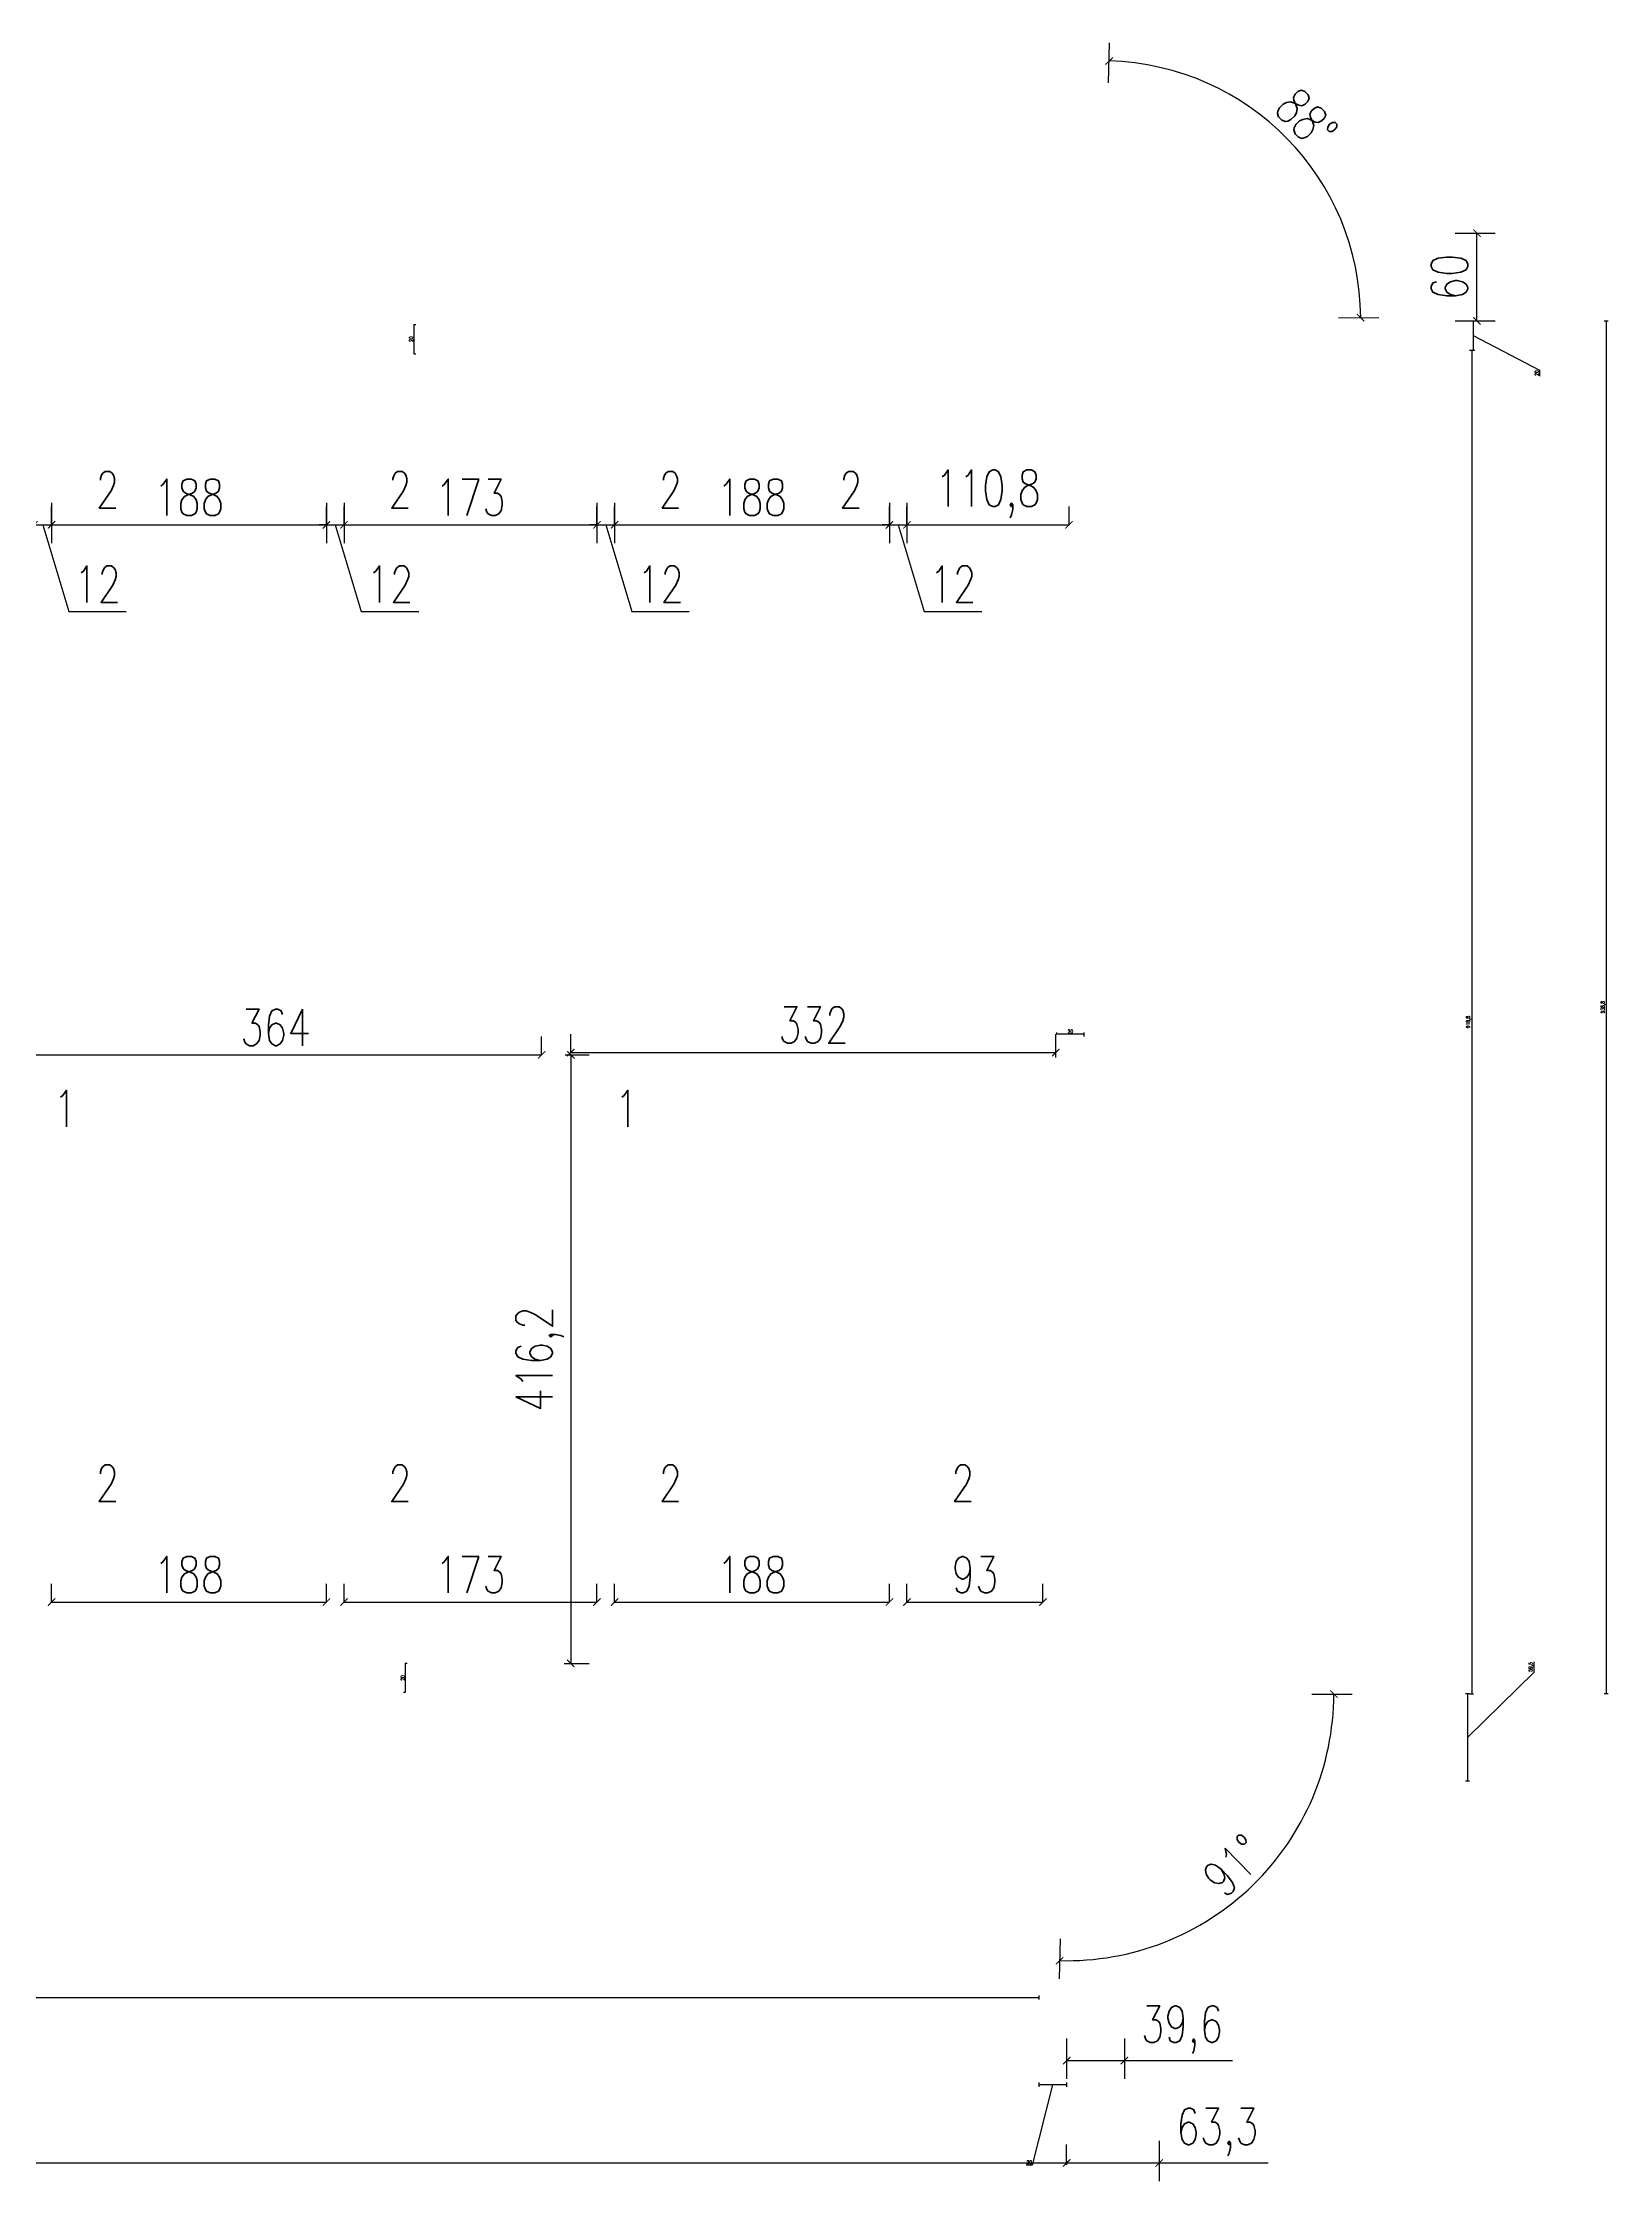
# Model space of a CAD drawing. Header units: millimetres. Extents: x -324080 to 120693, y -32448 to 53734.
# Drawn here: x -119447 to -118376, y -7333 to -5871 of the extents above; entities that cross this region are included whole.
import ezdxf

# ---------------------------------------------------------------- set-up
doc = ezdxf.new("R2010")
doc.units = ezdxf.units.MM
doc.layers.add('wymiary', color=253, linetype='Continuous', lineweight=5)
doc.styles.add('Opisowy', font='simplex.shx', dxfattribs={"width": 0.75, "height": 2.5})
doc.dimstyles.new('Opisowy', dxfattribs={"dimscale": 0, "dimtxt": 2.5, "dimasz": 0.5, "dimexe": 1.25, "dimexo": 0.625, "dimtad": 1, "dimdec": 1, "dimtxsty": 'Opisowy', "dimblk": 'ARCHTICK', "dimcen": 1, "dimadec": 0, "dimazin": 0, "dimtfac": 1, "dimtdec": 1, "dimtmove": 0, "dimatfit": 3, "dimfxl": 1.5, "dimfxlon": 1, "dimarcsym": 0})

# ---------------------------------------------------------------- blocks, each defined once
blk = doc.blocks.new('_ArchTick')
at = {"color": 0, "linetype": 'ByBlock', "const_width": 0.15}
blk.add_lwpolyline([(-0.5, -0.5), (0.5, 0.5)], dxfattribs=at)
blk = doc.blocks.new('*D74')
at = {"layer": 'Defpoints', "color": 0, "transparency": 16777216}
for p in [(-118644.9, -6061), (-118664.9, -6081.1), (-118468.9, -6081.1)]:
    blk.add_point(p, dxfattribs=at)
at = {"layer": 'wymiary', "color": 0, "lineweight": -2, "transparency": 16777216}
for p, q in [((-118470.4, -6061), (-118467.6, -6061)), ((-118468.9, -6061), (-118468.9, -6081.1)), ((-118470.4, -6081.1), (-118467.6, -6081.1)), ((-118468.9, -6071.1), (-118423.5, -6094.6)), ((-118423.5, -6094.6), (-118423.5, -6098.9))]:
    blk.add_line(p, q, dxfattribs=at)
at = {"layer": 'wymiary', "color": 0, "lineweight": -2, "transparency": 16777216, "xscale": 0.5, "yscale": 0.5, "zscale": 0.5}
for p, rotation in [((-118468.9, -6061), 90), ((-118468.9, -6081.1), 270)]:
    blk.add_blockref('_ArchTick', p, dxfattribs=dict(at, rotation=rotation))
at = {"layer": 'wymiary', "color": 0, "lineweight": 5, "transparency": 16777216, "insert": (-118425.3, -6096.7), "char_height": 2.5, "attachment_point": 5, "rotation": 90, "style": 'Opisowy'}
blk.add_mtext('20', dxfattribs=at)
blk = doc.blocks.new('*D75')
at = {"layer": 'Defpoints', "color": 0, "transparency": 16777216}
for p in [(-118664.9, -6081.1), (-118609.4, -6999.9), (-118469.8, -6999.9)]:
    blk.add_point(p, dxfattribs=at)
at = {"layer": 'wymiary', "color": 0, "lineweight": -2, "transparency": 16777216}
for p, q in [((-118471.3, -6081.1), (-118468.6, -6081.1)), ((-118469.8, -6081.1), (-118469.8, -6999.9)), ((-118471.3, -6999.9), (-118468.6, -6999.9))]:
    blk.add_line(p, q, dxfattribs=at)
at = {"layer": 'wymiary', "color": 0, "lineweight": -2, "transparency": 16777216, "xscale": 0.5, "yscale": 0.5, "zscale": 0.5}
for p, rotation in [((-118469.8, -6081.1), 90), ((-118469.8, -6999.9), 270)]:
    blk.add_blockref('_ArchTick', p, dxfattribs=dict(at, rotation=rotation))
at = {"layer": 'wymiary', "color": 0, "lineweight": 5, "transparency": 16777216, "insert": (-118471.9, -6540.5), "char_height": 2.5, "attachment_point": 5, "rotation": 90, "style": 'Opisowy'}
blk.add_mtext('918,8', dxfattribs=at)
blk = doc.blocks.new('*D76')
at = {"layer": 'Defpoints', "color": 0, "transparency": 16777216}
for p in [(-118669.4, -6999.8), (-118472.5, -6999.8), (-118688.4, -7059.4)]:
    blk.add_point(p, dxfattribs=at)
at = {"layer": 'wymiary', "color": 0, "lineweight": -2, "transparency": 16777216}
for p, q in [((-118472.5, -7029.6), (-118427.1, -6985.1)), ((-118427.1, -6985.1), (-118427.1, -6978.1)), ((-118474, -6999.8), (-118471.3, -6999.8)), ((-118472.5, -7059.4), (-118472.5, -6999.8)), ((-118474, -7059.4), (-118471.3, -7059.4))]:
    blk.add_line(p, q, dxfattribs=at)
at = {"layer": 'wymiary', "color": 0, "lineweight": -2, "transparency": 16777216, "xscale": 0.5, "yscale": 0.5, "zscale": 0.5}
for p, rotation in [((-118472.5, -6999.8), 90), ((-118472.5, -7059.4), 270)]:
    blk.add_blockref('_ArchTick', p, dxfattribs=dict(at, rotation=rotation))
at = {"layer": 'wymiary', "color": 0, "lineweight": 5, "transparency": 16777216, "insert": (-118429.2, -6981.6), "char_height": 2.5, "attachment_point": 5, "rotation": 90, "style": 'Opisowy'}
blk.add_mtext('59,5', dxfattribs=at)
blk = doc.blocks.new('*D77')
at = {"layer": 'Defpoints', "color": 0, "transparency": 16777216}
for p in [(-118753.6, -6548.9), (-118753.6, -6548.9), (-118734.8, -6557.4)]:
    blk.add_point(p, dxfattribs=at)
at = {"layer": 'wymiary', "color": 0, "lineweight": -2, "transparency": 16777216}
for p, q in [((-118753.6, -6548.9), (-118753.6, -6547.6)), ((-118734.8, -6548.9), (-118753.6, -6548.9)), ((-118734.8, -6550.4), (-118734.8, -6547.6))]:
    blk.add_line(p, q, dxfattribs=at)
at = {"layer": 'wymiary', "color": 0, "lineweight": -2, "transparency": 16777216, "xscale": 0.5, "yscale": 0.5, "zscale": 0.5, "rotation": 180}
blk.add_blockref('_ArchTick', (-118753.6, -6548.9), dxfattribs=at)
at = {"layer": 'wymiary', "color": 0, "lineweight": -2, "transparency": 16777216, "xscale": 0.5, "yscale": 0.5, "zscale": 0.5}
blk.add_blockref('_ArchTick', (-118734.8, -6548.9), dxfattribs=at)
at = {"layer": 'wymiary', "color": 0, "lineweight": 5, "transparency": 16777216, "insert": (-118744.2, -6547), "char_height": 2.5, "attachment_point": 5, "style": 'Opisowy'}
blk.add_mtext('20', dxfattribs=at)
blk = doc.blocks.new('*D78')
at = {"layer": 'Defpoints', "color": 0, "transparency": 16777216}
for p in [(-118746.8, -6972.9), (-118765.9, -7032.5), (-118765.9, -7267.4)]:
    blk.add_point(p, dxfattribs=at)
at = {"layer": 'wymiary', "color": 0, "lineweight": -2, "transparency": 16777216}
for p, q in [((-118756.4, -7267.4), (-118770.3, -7322.3)), ((-118765.9, -7265.9), (-118765.9, -7268.7)), ((-118746.8, -7267.4), (-118765.9, -7267.4)), ((-118746.8, -7265.9), (-118746.8, -7268.7)), ((-118770.3, -7322.3), (-118774.6, -7322.3))]:
    blk.add_line(p, q, dxfattribs=at)
at = {"layer": 'wymiary', "color": 0, "lineweight": -2, "transparency": 16777216, "xscale": 0.5, "yscale": 0.5, "zscale": 0.5, "rotation": 180}
blk.add_blockref('_ArchTick', (-118765.9, -7267.4), dxfattribs=at)
at = {"layer": 'wymiary', "color": 0, "lineweight": -2, "transparency": 16777216, "xscale": 0.5, "yscale": 0.5, "zscale": 0.5}
blk.add_blockref('_ArchTick', (-118746.8, -7267.4), dxfattribs=at)
at = {"layer": 'wymiary', "color": 0, "lineweight": 5, "transparency": 16777216, "insert": (-118772.4, -7320.4), "char_height": 2.5, "attachment_point": 5, "style": 'Opisowy'}
blk.add_mtext('20', dxfattribs=at)
blk = doc.blocks.new('*D79')
at = {"layer": 'Defpoints', "color": 0, "transparency": 16777216}
for p in [(-120627, -6950), (-118765.9, -6952.9), (-120627, -7207.9)]:
    blk.add_point(p, dxfattribs=at)
at = {"layer": 'wymiary', "color": 0, "lineweight": -2, "transparency": 16777216}
for p, q in [((-120627, -7206.4), (-120627, -7209.1)), ((-118765.9, -7207.9), (-120627, -7207.9)), ((-118765.9, -7206.4), (-118765.9, -7209.1))]:
    blk.add_line(p, q, dxfattribs=at)
at = {"layer": 'wymiary', "color": 0, "lineweight": -2, "transparency": 16777216, "xscale": 0.5, "yscale": 0.5, "zscale": 0.5, "rotation": 180}
blk.add_blockref('_ArchTick', (-120627, -7207.9), dxfattribs=at)
at = {"layer": 'wymiary', "color": 0, "lineweight": -2, "transparency": 16777216, "xscale": 0.5, "yscale": 0.5, "zscale": 0.5}
blk.add_blockref('_ArchTick', (-118765.9, -7207.9), dxfattribs=at)
at = {"layer": 'wymiary', "color": 0, "lineweight": 5, "transparency": 16777216, "insert": (-119696.5, -7206), "char_height": 2.5, "attachment_point": 5, "style": 'Opisowy'}
blk.add_mtext('1862', dxfattribs=at)
blk = doc.blocks.new('*D64')
at = {"layer": 'Defpoints', "color": 0, "transparency": 16777216}
for p in [(-120646.9, -6983.7), (-118746.8, -6986.6), (-118746.8, -7320.8)]:
    blk.add_point(p, dxfattribs=at)
at = {"layer": 'wymiary', "color": 0, "lineweight": -2, "transparency": 16777216}
for p, q in [((-120646.9, -7319.3), (-120646.9, -7322.1)), ((-120646.9, -7320.8), (-118746.8, -7320.8)), ((-118746.8, -7319.3), (-118746.8, -7322.1))]:
    blk.add_line(p, q, dxfattribs=at)
at = {"layer": 'wymiary', "color": 0, "lineweight": -2, "transparency": 16777216, "xscale": 0.5, "yscale": 0.5, "zscale": 0.5, "rotation": 180}
blk.add_blockref('_ArchTick', (-120646.9, -7320.8), dxfattribs=at)
at = {"layer": 'wymiary', "color": 0, "lineweight": -2, "transparency": 16777216, "xscale": 0.5, "yscale": 0.5, "zscale": 0.5}
blk.add_blockref('_ArchTick', (-118746.8, -7320.8), dxfattribs=at)
at = {"layer": 'wymiary', "color": 0, "lineweight": 5, "transparency": 16777216, "insert": (-119696.9, -7318.9), "char_height": 2.5, "attachment_point": 5, "style": 'Opisowy'}
blk.add_mtext('1900', dxfattribs=at)
blk = doc.blocks.new('*D70')
at = {"layer": 'Defpoints', "color": 0, "transparency": 16777216}
for p in [(-119193.6, -6063.5), (-119193.5, -6083.5), (-119193.2, -6083.5)]:
    blk.add_point(p, dxfattribs=at)
at = {"layer": 'wymiary', "color": 0, "lineweight": -2, "transparency": 16777216}
for p, q in [((-119193.2, -6063.5), (-119192, -6063.5)), ((-119193.2, -6063.5), (-119193.2, -6083.5)), ((-119193.2, -6083.5), (-119192, -6083.5))]:
    blk.add_line(p, q, dxfattribs=at)
at = {"layer": 'wymiary', "color": 0, "lineweight": -2, "transparency": 16777216, "xscale": 0.5, "yscale": 0.5, "zscale": 0.5}
for p, rotation in [((-119193.2, -6063.5), 90), ((-119193.2, -6083.5), 270)]:
    blk.add_blockref('_ArchTick', p, dxfattribs=dict(at, rotation=rotation))
at = {"layer": 'wymiary', "color": 0, "lineweight": 5, "transparency": 16777216, "insert": (-119195.1, -6073.5), "char_height": 2.5, "attachment_point": 5, "rotation": 90, "style": 'Opisowy'}
blk.add_mtext('20', dxfattribs=at)
blk = doc.blocks.new('*D73')
at = {"layer": 'Defpoints', "color": 0, "transparency": 16777216}
for p in [(-119199.1, -6979.1), (-119199.1, -6999.1), (-119199.1, -6999.1)]:
    blk.add_point(p, dxfattribs=at)
at = {"layer": 'wymiary', "color": 0, "lineweight": -2, "transparency": 16777216}
for p, q in [((-119199.1, -6979.1), (-119197.8, -6979.1)), ((-119199.1, -6979.1), (-119199.1, -6999.1)), ((-119199.1, -6999.1), (-119200.3, -6999.1))]:
    blk.add_line(p, q, dxfattribs=at)
at = {"layer": 'wymiary', "color": 0, "lineweight": -2, "transparency": 16777216, "xscale": 0.5, "yscale": 0.5, "zscale": 0.5}
for p, rotation in [((-119199.1, -6979.1), 90), ((-119199.1, -6999.1), 270)]:
    blk.add_blockref('_ArchTick', p, dxfattribs=dict(at, rotation=rotation))
at = {"layer": 'wymiary', "color": 0, "lineweight": 5, "transparency": 16777216, "insert": (-119200.9, -6989.1), "char_height": 2.5, "attachment_point": 5, "rotation": 90, "style": 'Opisowy'}
blk.add_mtext('20', dxfattribs=at)
blk = doc.blocks.new('*D69')
at = {"layer": 'Defpoints', "color": 0, "transparency": 16777216}
for p in [(-118644.9, -6061), (-118377.7, -6061), (-118669.4, -6999.8)]:
    blk.add_point(p, dxfattribs=at)
at = {"layer": 'wymiary', "color": 0, "lineweight": -2, "transparency": 16777216}
for p, q in [((-118379.2, -6061), (-118376.4, -6061)), ((-118377.7, -6999.8), (-118377.7, -6061)), ((-118379.2, -6999.8), (-118376.4, -6999.8))]:
    blk.add_line(p, q, dxfattribs=at)
at = {"layer": 'wymiary', "color": 0, "lineweight": -2, "transparency": 16777216, "xscale": 0.5, "yscale": 0.5, "zscale": 0.5}
for p, rotation in [((-118377.7, -6061), 90), ((-118377.7, -6999.8), 270)]:
    blk.add_blockref('_ArchTick', p, dxfattribs=dict(at, rotation=rotation))
at = {"layer": 'wymiary', "color": 0, "lineweight": 5, "transparency": 16777216, "insert": (-118379.8, -6530.4), "char_height": 2.5, "attachment_point": 5, "rotation": 90, "style": 'Opisowy'}
blk.add_mtext('938,8', dxfattribs=at)
blk = doc.blocks.new('*D84')
at = {"layer": 'Defpoints', "color": 0, "transparency": 16777216}
for p in [(-119469.9, -6563), (-119105.9, -6563), (-119105.9, -6563)]:
    blk.add_point(p, dxfattribs=at)
at = {"layer": 'wymiary', "color": 0, "lineweight": -2, "transparency": 16777216}
for p, q in [((-119469.9, -6563), (-119469.9, -6550.5)), ((-119105.9, -6563), (-119105.9, -6550.5)), ((-119469.9, -6563), (-119105.9, -6563))]:
    blk.add_line(p, q, dxfattribs=at)
at = {"layer": 'wymiary', "color": 0, "lineweight": -2, "transparency": 16777216, "xscale": 5, "yscale": 5, "zscale": 5, "rotation": 180}
blk.add_blockref('_ArchTick', (-119469.9, -6563), dxfattribs=at)
at = {"layer": 'wymiary', "color": 0, "lineweight": -2, "transparency": 16777216, "xscale": 5, "yscale": 5, "zscale": 5}
blk.add_blockref('_ArchTick', (-119105.9, -6563), dxfattribs=at)
at = {"layer": 'wymiary', "color": 0, "lineweight": 5, "transparency": 16777216, "insert": (-119287.9, -6544.2), "char_height": 25, "attachment_point": 5, "style": 'Opisowy'}
blk.add_mtext('364', dxfattribs=at)
blk = doc.blocks.new('*D85')
at = {"layer": 'Defpoints', "color": 0, "transparency": 16777216}
for p in [(-119085.9, -6563), (-118754.2, -6561.4), (-118754.2, -6570.9)]:
    blk.add_point(p, dxfattribs=at)
at = {"layer": 'wymiary', "color": 0, "lineweight": -2, "transparency": 16777216}
for p, q in [((-119085.9, -6561.4), (-119085.9, -6548.9)), ((-118754.2, -6564.7), (-118754.2, -6548.9)), ((-119085.9, -6561.4), (-118754.2, -6561.4))]:
    blk.add_line(p, q, dxfattribs=at)
at = {"layer": 'wymiary', "color": 0, "lineweight": -2, "transparency": 16777216, "xscale": 5, "yscale": 5, "zscale": 5, "rotation": 180}
blk.add_blockref('_ArchTick', (-119085.9, -6561.4), dxfattribs=at)
at = {"layer": 'wymiary', "color": 0, "lineweight": -2, "transparency": 16777216, "xscale": 5, "yscale": 5, "zscale": 5}
blk.add_blockref('_ArchTick', (-118754.2, -6561.4), dxfattribs=at)
at = {"layer": 'wymiary', "color": 0, "lineweight": 5, "transparency": 16777216, "insert": (-118920, -6542.6), "char_height": 25, "attachment_point": 5, "style": 'Opisowy'}
blk.add_mtext('332', dxfattribs=at)
blk = doc.blocks.new('*D92')
at = {"layer": 'Defpoints', "color": 0, "transparency": 16777216}
for p in [(-119441, -6937.2), (-119253, -6937.2), (-119253, -6937.2)]:
    blk.add_point(p, dxfattribs=at)
at = {"layer": 'wymiary', "color": 0, "lineweight": -2, "transparency": 16777216}
for p, q in [((-119441, -6937.2), (-119441, -6924.7)), ((-119253, -6937.2), (-119253, -6924.7)), ((-119441, -6937.2), (-119253, -6937.2))]:
    blk.add_line(p, q, dxfattribs=at)
at = {"layer": 'wymiary', "color": 0, "lineweight": -2, "transparency": 16777216, "xscale": 5, "yscale": 5, "zscale": 5, "rotation": 180}
blk.add_blockref('_ArchTick', (-119441, -6937.2), dxfattribs=at)
at = {"layer": 'wymiary', "color": 0, "lineweight": -2, "transparency": 16777216, "xscale": 5, "yscale": 5, "zscale": 5}
blk.add_blockref('_ArchTick', (-119253, -6937.2), dxfattribs=at)
at = {"layer": 'wymiary', "color": 0, "lineweight": 5, "transparency": 16777216, "insert": (-119347, -6918.5), "char_height": 25, "attachment_point": 5, "style": 'Opisowy'}
blk.add_mtext('188', dxfattribs=at)
blk = doc.blocks.new('*D93')
at = {"layer": 'Defpoints', "color": 0, "transparency": 16777216}
for p in [(-119241, -6937.2), (-119068, -6937.2), (-119068, -6937.2)]:
    blk.add_point(p, dxfattribs=at)
at = {"layer": 'wymiary', "color": 0, "lineweight": -2, "transparency": 16777216}
for p, q in [((-119241, -6937.2), (-119241, -6924.7)), ((-119068, -6937.2), (-119068, -6924.7)), ((-119241, -6937.2), (-119068, -6937.2))]:
    blk.add_line(p, q, dxfattribs=at)
at = {"layer": 'wymiary', "color": 0, "lineweight": -2, "transparency": 16777216, "xscale": 5, "yscale": 5, "zscale": 5, "rotation": 180}
blk.add_blockref('_ArchTick', (-119241, -6937.2), dxfattribs=at)
at = {"layer": 'wymiary', "color": 0, "lineweight": -2, "transparency": 16777216, "xscale": 5, "yscale": 5, "zscale": 5}
blk.add_blockref('_ArchTick', (-119068, -6937.2), dxfattribs=at)
at = {"layer": 'wymiary', "color": 0, "lineweight": 5, "transparency": 16777216, "insert": (-119154.5, -6918.5), "char_height": 25, "attachment_point": 5, "style": 'Opisowy'}
blk.add_mtext('173', dxfattribs=at)
blk = doc.blocks.new('*D94')
at = {"layer": 'Defpoints', "color": 0, "transparency": 16777216}
for p in [(-119056, -6937.2), (-118868, -6937.2), (-118868, -6937.2)]:
    blk.add_point(p, dxfattribs=at)
at = {"layer": 'wymiary', "color": 0, "lineweight": -2, "transparency": 16777216}
for p, q in [((-119056, -6937.2), (-119056, -6924.7)), ((-118868, -6937.2), (-118868, -6924.7)), ((-119056, -6937.2), (-118868, -6937.2))]:
    blk.add_line(p, q, dxfattribs=at)
at = {"layer": 'wymiary', "color": 0, "lineweight": -2, "transparency": 16777216, "xscale": 5, "yscale": 5, "zscale": 5, "rotation": 180}
blk.add_blockref('_ArchTick', (-119056, -6937.2), dxfattribs=at)
at = {"layer": 'wymiary', "color": 0, "lineweight": -2, "transparency": 16777216, "xscale": 5, "yscale": 5, "zscale": 5}
blk.add_blockref('_ArchTick', (-118868, -6937.2), dxfattribs=at)
at = {"layer": 'wymiary', "color": 0, "lineweight": 5, "transparency": 16777216, "insert": (-118962, -6918.5), "char_height": 25, "attachment_point": 5, "style": 'Opisowy'}
blk.add_mtext('188', dxfattribs=at)
blk = doc.blocks.new('*D95')
at = {"layer": 'Defpoints', "color": 0, "transparency": 16777216}
for p in [(-118856, -6937.2), (-118763, -6937.2), (-118763, -6939.4)]:
    blk.add_point(p, dxfattribs=at)
at = {"layer": 'wymiary', "color": 0, "lineweight": -2, "transparency": 16777216}
for p, q in [((-118856, -6937.2), (-118856, -6924.7)), ((-118763, -6937.2), (-118763, -6924.7)), ((-118856, -6937.2), (-118763, -6937.2))]:
    blk.add_line(p, q, dxfattribs=at)
at = {"layer": 'wymiary', "color": 0, "lineweight": -2, "transparency": 16777216, "xscale": 5, "yscale": 5, "zscale": 5, "rotation": 180}
blk.add_blockref('_ArchTick', (-118856, -6937.2), dxfattribs=at)
at = {"layer": 'wymiary', "color": 0, "lineweight": -2, "transparency": 16777216, "xscale": 5, "yscale": 5, "zscale": 5}
blk.add_blockref('_ArchTick', (-118763, -6937.2), dxfattribs=at)
at = {"layer": 'wymiary', "color": 0, "lineweight": 5, "transparency": 16777216, "insert": (-118809.5, -6918.5), "char_height": 25, "attachment_point": 5, "style": 'Opisowy'}
blk.add_mtext('93', dxfattribs=at)
blk = doc.blocks.new('*D104')
at = {"layer": 'Defpoints', "color": 0, "transparency": 16777216}
for p in [(-119441, -6200.5), (-119253, -6200.5), (-119253, -6200.5)]:
    blk.add_point(p, dxfattribs=at)
at = {"layer": 'wymiary', "color": 0, "lineweight": -2, "transparency": 16777216}
for p, q in [((-119441, -6200.5), (-119441, -6188)), ((-119441, -6200.5), (-119253, -6200.5)), ((-119253, -6200.5), (-119253, -6188))]:
    blk.add_line(p, q, dxfattribs=at)
at = {"layer": 'wymiary', "color": 0, "lineweight": -2, "transparency": 16777216, "xscale": 5, "yscale": 5, "zscale": 5, "rotation": 180}
blk.add_blockref('_ArchTick', (-119441, -6200.5), dxfattribs=at)
at = {"layer": 'wymiary', "color": 0, "lineweight": -2, "transparency": 16777216, "xscale": 5, "yscale": 5, "zscale": 5}
blk.add_blockref('_ArchTick', (-119253, -6200.5), dxfattribs=at)
at = {"layer": 'wymiary', "color": 0, "lineweight": 5, "transparency": 16777216, "insert": (-119347, -6181.7), "char_height": 25, "attachment_point": 5, "style": 'Opisowy'}
blk.add_mtext('188', dxfattribs=at)
blk = doc.blocks.new('*D105')
at = {"layer": 'Defpoints', "color": 0, "transparency": 16777216}
for p in [(-119241, -6200.5), (-119068, -6200.5), (-119068, -6200.5)]:
    blk.add_point(p, dxfattribs=at)
at = {"layer": 'wymiary', "color": 0, "lineweight": -2, "transparency": 16777216}
for p, q in [((-119241, -6200.5), (-119241, -6188)), ((-119241, -6200.5), (-119068, -6200.5)), ((-119068, -6200.5), (-119068, -6188))]:
    blk.add_line(p, q, dxfattribs=at)
at = {"layer": 'wymiary', "color": 0, "lineweight": -2, "transparency": 16777216, "xscale": 5, "yscale": 5, "zscale": 5, "rotation": 180}
blk.add_blockref('_ArchTick', (-119241, -6200.5), dxfattribs=at)
at = {"layer": 'wymiary', "color": 0, "lineweight": -2, "transparency": 16777216, "xscale": 5, "yscale": 5, "zscale": 5}
blk.add_blockref('_ArchTick', (-119068, -6200.5), dxfattribs=at)
at = {"layer": 'wymiary', "color": 0, "lineweight": 5, "transparency": 16777216, "insert": (-119154.5, -6181.7), "char_height": 25, "attachment_point": 5, "style": 'Opisowy'}
blk.add_mtext('173', dxfattribs=at)
blk = doc.blocks.new('*D106')
at = {"layer": 'Defpoints', "color": 0, "transparency": 16777216}
for p in [(-119056, -6200.5), (-118868, -6200.5), (-118868, -6200.5)]:
    blk.add_point(p, dxfattribs=at)
at = {"layer": 'wymiary', "color": 0, "lineweight": -2, "transparency": 16777216}
for p, q in [((-119056, -6200.5), (-119056, -6188)), ((-119056, -6200.5), (-118868, -6200.5)), ((-118868, -6200.5), (-118868, -6188))]:
    blk.add_line(p, q, dxfattribs=at)
at = {"layer": 'wymiary', "color": 0, "lineweight": -2, "transparency": 16777216, "xscale": 5, "yscale": 5, "zscale": 5, "rotation": 180}
blk.add_blockref('_ArchTick', (-119056, -6200.5), dxfattribs=at)
at = {"layer": 'wymiary', "color": 0, "lineweight": -2, "transparency": 16777216, "xscale": 5, "yscale": 5, "zscale": 5}
blk.add_blockref('_ArchTick', (-118868, -6200.5), dxfattribs=at)
at = {"layer": 'wymiary', "color": 0, "lineweight": 5, "transparency": 16777216, "insert": (-118962, -6181.7), "char_height": 25, "attachment_point": 5, "style": 'Opisowy'}
blk.add_mtext('188', dxfattribs=at)
blk = doc.blocks.new('*D100')
at = {"layer": 'Defpoints', "color": 0, "transparency": 16777216}
for p in [(-118856, -6200.5), (-118745.2, -6200.5), (-118745.2, -6200.5)]:
    blk.add_point(p, dxfattribs=at)
at = {"layer": 'wymiary', "color": 0, "lineweight": -2, "transparency": 16777216}
for p, q in [((-118856, -6200.5), (-118856, -6188)), ((-118856, -6200.5), (-118745.2, -6200.5)), ((-118745.2, -6200.5), (-118745.2, -6188))]:
    blk.add_line(p, q, dxfattribs=at)
at = {"layer": 'wymiary', "color": 0, "lineweight": -2, "transparency": 16777216, "xscale": 5, "yscale": 5, "zscale": 5, "rotation": 180}
blk.add_blockref('_ArchTick', (-118856, -6200.5), dxfattribs=at)
at = {"layer": 'wymiary', "color": 0, "lineweight": -2, "transparency": 16777216, "xscale": 5, "yscale": 5, "zscale": 5}
blk.add_blockref('_ArchTick', (-118745.2, -6200.5), dxfattribs=at)
at = {"layer": 'wymiary', "color": 0, "lineweight": 5, "transparency": 16777216, "insert": (-118800.6, -6179.3), "char_height": 25, "attachment_point": 5, "style": 'Opisowy'}
blk.add_mtext('110,8', dxfattribs=at)
blk = doc.blocks.new('*D161')
at = {"layer": 'Defpoints', "color": 0, "transparency": 16777216}
for p in [(-118746.8, -7059.7), (-118707.3, -7059.8), (-118707.3, -7250.8)]:
    blk.add_point(p, dxfattribs=at)
at = {"layer": 'wymiary', "color": 0, "lineweight": -2, "transparency": 16777216}
for p, q in [((-118746.8, -7235.8), (-118746.8, -7263.3)), ((-118707.3, -7235.8), (-118707.3, -7263.3)), ((-118746.8, -7250.8), (-118707.3, -7250.8)), ((-118707.3, -7250.8), (-118633.5, -7250.8))]:
    blk.add_line(p, q, dxfattribs=at)
at = {"layer": 'wymiary', "color": 0, "lineweight": -2, "transparency": 16777216, "xscale": 5, "yscale": 5, "zscale": 5, "rotation": 180}
blk.add_blockref('_ArchTick', (-118746.8, -7250.8), dxfattribs=at)
at = {"layer": 'wymiary', "color": 0, "lineweight": -2, "transparency": 16777216, "xscale": 5, "yscale": 5, "zscale": 5}
blk.add_blockref('_ArchTick', (-118707.3, -7250.8), dxfattribs=at)
at = {"layer": 'wymiary', "color": 0, "lineweight": 5, "transparency": 16777216, "insert": (-118667.9, -7229.7), "char_height": 25, "attachment_point": 5, "style": 'Opisowy'}
blk.add_mtext('39,6', dxfattribs=at)
blk = doc.blocks.new('*D273')
at = {"layer": 'Defpoints', "color": 0, "transparency": 16777216}
for p in [(-118644.9, -6001), (-118466.2, -6001), (-118644.9, -6061)]:
    blk.add_point(p, dxfattribs=at)
at = {"layer": 'wymiary', "color": 0, "lineweight": -2, "transparency": 16777216}
for p, q in [((-118481.2, -6001), (-118453.7, -6001)), ((-118466.2, -6061), (-118466.2, -6001)), ((-118481.2, -6061), (-118453.7, -6061))]:
    blk.add_line(p, q, dxfattribs=at)
at = {"layer": 'wymiary', "color": 0, "lineweight": -2, "transparency": 16777216, "xscale": 5, "yscale": 5, "zscale": 5}
for p, rotation in [((-118466.2, -6001), 90), ((-118466.2, -6061), 270)]:
    blk.add_blockref('_ArchTick', p, dxfattribs=dict(at, rotation=rotation))
at = {"layer": 'wymiary', "color": 0, "lineweight": 5, "transparency": 16777216, "insert": (-118485, -6031), "char_height": 25, "attachment_point": 5, "rotation": 90, "style": 'Opisowy'}
blk.add_mtext('60', dxfattribs=at)
blk = doc.blocks.new('*D276')
at = {"layer": 'Defpoints', "color": 0, "transparency": 16777216}
for p in [(-118569, -5972.3), (-118720.8, -6001), (-118722.3, -6059.8), (-118722.3, -6059.8), (-118662.4, -6059.5)]:
    blk.add_point(p, dxfattribs=at)
at = {"layer": 'wymiary', "color": 0, "lineweight": -2, "transparency": 16777216}
for p, q in [((-118718.1, -5898.3), (-118717.4, -5870.8)), ((-118560.8, -6058.9), (-118533.3, -6058.7))]:
    blk.add_line(p, q, dxfattribs=at)
blk.add_arc((-118722.3, -6059.8), 176.6, 0.3359, 88.5089, dxfattribs=at)
at = {"layer": 'wymiary', "color": 0, "lineweight": -2, "transparency": 16777216, "xscale": 5, "yscale": 5, "zscale": 5}
for p, rotation in [((-118717.7, -5883.3), 178.5089385643362), ((-118545.8, -6058.8), 270.3358772633393)]:
    blk.add_blockref('_ArchTick', p, dxfattribs=dict(at, rotation=rotation))
at = {"layer": 'wymiary', "color": 0, "transparency": 16777216, "insert": (-118582.8, -5923.1), "char_height": 25, "attachment_point": 5, "rotation": 314.4224, "style": 'Opisowy'}
blk.add_mtext('88°', dxfattribs=at)
blk = doc.blocks.new('*D280')
at = {"layer": 'Defpoints', "color": 0, "transparency": 16777216}
for p in [(-118683.5, -7172.8), (-118746.8, -7320.8), (-118683.5, -7320.8)]:
    blk.add_point(p, dxfattribs=at)
at = {"layer": 'wymiary', "color": 0, "lineweight": -2, "transparency": 16777216}
for p, q in [((-118746.8, -7320.8), (-118746.8, -7308.3)), ((-118683.5, -7305.8), (-118683.5, -7333.3)), ((-118746.8, -7320.8), (-118683.5, -7320.8)), ((-118683.5, -7320.8), (-118608.9, -7320.8))]:
    blk.add_line(p, q, dxfattribs=at)
at = {"layer": 'wymiary', "color": 0, "lineweight": -2, "transparency": 16777216, "xscale": 5, "yscale": 5, "zscale": 5, "rotation": 180}
blk.add_blockref('_ArchTick', (-118746.8, -7320.8), dxfattribs=at)
at = {"layer": 'wymiary', "color": 0, "lineweight": -2, "transparency": 16777216, "xscale": 5, "yscale": 5, "zscale": 5}
blk.add_blockref('_ArchTick', (-118683.5, -7320.8), dxfattribs=at)
at = {"layer": 'wymiary', "color": 0, "lineweight": 5, "transparency": 16777216, "insert": (-118643.7, -7299.7), "char_height": 25, "attachment_point": 5, "style": 'Opisowy'}
blk.add_mtext('63,3', dxfattribs=at)
blk = doc.blocks.new('*D301')
at = {"layer": 'Defpoints', "color": 0, "transparency": 16777216}
for p in [(-119095.9, -6563), (-119096.6, -6979.2), (-119085.9, -6979.2)]:
    blk.add_point(p, dxfattribs=at)
at = {"layer": 'wymiary', "color": 0, "lineweight": -2, "transparency": 16777216}
for p, q in [((-119089.7, -6563), (-119073.4, -6563)), ((-119085.9, -6563), (-119085.9, -6979.2)), ((-119090.4, -6979.2), (-119073.4, -6979.2))]:
    blk.add_line(p, q, dxfattribs=at)
at = {"layer": 'wymiary', "color": 0, "lineweight": -2, "transparency": 16777216, "xscale": 5, "yscale": 5, "zscale": 5}
for p, rotation in [((-119085.9, -6563), 90), ((-119085.9, -6979.2), 270)]:
    blk.add_blockref('_ArchTick', p, dxfattribs=dict(at, rotation=rotation))
at = {"layer": 'wymiary', "color": 0, "transparency": 16777216, "insert": (-119107.1, -6771.1), "char_height": 25, "attachment_point": 5, "rotation": 90, "style": 'Opisowy'}
blk.add_mtext('416,2', dxfattribs=at)
blk = doc.blocks.new('*D598')
at = {"layer": 'Defpoints', "color": 0, "transparency": 16777216}
for p in [(-118746.8, -6999.8), (-118746.8, -6999.8), (-118686.8, -6999.9), (-118748.4, -7059.8), (-118658.3, -7159.7)]:
    blk.add_point(p, dxfattribs=at)
at = {"layer": 'wymiary', "color": 0, "lineweight": -2, "transparency": 16777216}
for p, q in [((-118579.1, -7000.1), (-118551.6, -7000.1)), ((-118751.2, -7167.5), (-118751.9, -7195))]:
    blk.add_line(p, q, dxfattribs=at)
blk.add_arc((-118746.8, -6999.8), 182.7, 268.5089, 359.913, dxfattribs=at)
at = {"layer": 'wymiary', "color": 0, "lineweight": -2, "transparency": 16777216, "xscale": 5, "yscale": 5, "zscale": 5}
for p, rotation in [((-118564.1, -7000.1), 89.9129789515128), ((-118751.6, -7182.5), 178.5089385643351)]:
    blk.add_blockref('_ArchTick', p, dxfattribs=dict(at, rotation=rotation))
at = {"layer": 'wymiary', "color": 0, "transparency": 16777216, "insert": (-118632.5, -7117.3), "char_height": 25, "attachment_point": 5, "rotation": 44.211, "style": 'Opisowy'}
blk.add_mtext('91°', dxfattribs=at)
blk = doc.blocks.new('*D633')
at = {"layer": 'Defpoints', "color": 0, "transparency": 16777216}
for p in [(-119453, -6149.9), (-119441, -6149.9), (-119441, -6200.5)]:
    blk.add_point(p, dxfattribs=at)
at = {"layer": 'wymiary', "color": 0, "lineweight": -2, "transparency": 16777216}
for p, q in [((-119453, -6185.5), (-119453, -6213)), ((-119441, -6185.5), (-119441, -6213)), ((-119453, -6200.5), (-119458, -6200.5)), ((-119453, -6200.5), (-119441, -6200.5)), ((-119453, -6200.5), (-119441, -6200.5)), ((-119447, -6200.5), (-119429.2, -6259.8)), ((-119441, -6200.5), (-119436, -6200.5)), ((-119429.2, -6259.8), (-119389.9, -6259.8))]:
    blk.add_line(p, q, dxfattribs=at)
at = {"layer": 'wymiary', "color": 0, "lineweight": -2, "transparency": 16777216, "xscale": 5, "yscale": 5, "zscale": 5}
blk.add_blockref('_ArchTick', (-119453, -6200.5), dxfattribs=at)
at = {"layer": 'wymiary', "color": 0, "lineweight": -2, "transparency": 16777216, "xscale": 5, "yscale": 5, "zscale": 5, "rotation": 180}
blk.add_blockref('_ArchTick', (-119441, -6200.5), dxfattribs=at)
at = {"layer": 'wymiary', "color": 0, "transparency": 16777216, "insert": (-119409.6, -6241.1), "char_height": 25, "attachment_point": 5, "style": 'Opisowy'}
blk.add_mtext('12', dxfattribs=at)
blk = doc.blocks.new('*D634')
at = {"layer": 'Defpoints', "color": 0, "transparency": 16777216}
for p in [(-119253, -6149.9), (-119241, -6149.9), (-119241, -6200.5)]:
    blk.add_point(p, dxfattribs=at)
at = {"layer": 'wymiary', "color": 0, "lineweight": -2, "transparency": 16777216}
for p, q in [((-119253, -6185.5), (-119253, -6213)), ((-119241, -6185.5), (-119241, -6213)), ((-119253, -6200.5), (-119258, -6200.5)), ((-119253, -6200.5), (-119241, -6200.5)), ((-119253, -6200.5), (-119241, -6200.5)), ((-119247, -6200.5), (-119229.2, -6259.8)), ((-119241, -6200.5), (-119236, -6200.5)), ((-119229.2, -6259.8), (-119189.9, -6259.8))]:
    blk.add_line(p, q, dxfattribs=at)
at = {"layer": 'wymiary', "color": 0, "lineweight": -2, "transparency": 16777216, "xscale": 5, "yscale": 5, "zscale": 5}
blk.add_blockref('_ArchTick', (-119253, -6200.5), dxfattribs=at)
at = {"layer": 'wymiary', "color": 0, "lineweight": -2, "transparency": 16777216, "xscale": 5, "yscale": 5, "zscale": 5, "rotation": 180}
blk.add_blockref('_ArchTick', (-119241, -6200.5), dxfattribs=at)
at = {"layer": 'wymiary', "color": 0, "transparency": 16777216, "insert": (-119209.6, -6241.1), "char_height": 25, "attachment_point": 5, "style": 'Opisowy'}
blk.add_mtext('12', dxfattribs=at)
blk = doc.blocks.new('*D635')
at = {"layer": 'Defpoints', "color": 0, "transparency": 16777216}
for p in [(-119068, -6149.9), (-119056, -6149.9), (-119056, -6200.5)]:
    blk.add_point(p, dxfattribs=at)
at = {"layer": 'wymiary', "color": 0, "lineweight": -2, "transparency": 16777216}
for p, q in [((-119068, -6185.5), (-119068, -6213)), ((-119056, -6185.5), (-119056, -6213)), ((-119068, -6200.5), (-119073, -6200.5)), ((-119068, -6200.5), (-119056, -6200.5)), ((-119068, -6200.5), (-119056, -6200.5)), ((-119062, -6200.5), (-119044.2, -6259.8)), ((-119056, -6200.5), (-119051, -6200.5)), ((-119044.2, -6259.8), (-119004.9, -6259.8))]:
    blk.add_line(p, q, dxfattribs=at)
at = {"layer": 'wymiary', "color": 0, "lineweight": -2, "transparency": 16777216, "xscale": 5, "yscale": 5, "zscale": 5}
blk.add_blockref('_ArchTick', (-119068, -6200.5), dxfattribs=at)
at = {"layer": 'wymiary', "color": 0, "lineweight": -2, "transparency": 16777216, "xscale": 5, "yscale": 5, "zscale": 5, "rotation": 180}
blk.add_blockref('_ArchTick', (-119056, -6200.5), dxfattribs=at)
at = {"layer": 'wymiary', "color": 0, "transparency": 16777216, "insert": (-119024.6, -6241.1), "char_height": 25, "attachment_point": 5, "style": 'Opisowy'}
blk.add_mtext('12', dxfattribs=at)
blk = doc.blocks.new('*D636')
at = {"layer": 'Defpoints', "color": 0, "transparency": 16777216}
for p in [(-118868, -6149.9), (-118856, -6149.9), (-118856, -6200.5)]:
    blk.add_point(p, dxfattribs=at)
at = {"layer": 'wymiary', "color": 0, "lineweight": -2, "transparency": 16777216}
for p, q in [((-118868, -6185.5), (-118868, -6213)), ((-118856, -6185.5), (-118856, -6213)), ((-118868, -6200.5), (-118873, -6200.5)), ((-118868, -6200.5), (-118856, -6200.5)), ((-118868, -6200.5), (-118856, -6200.5)), ((-118862, -6200.5), (-118844.2, -6259.8)), ((-118856, -6200.5), (-118851, -6200.5)), ((-118844.2, -6259.8), (-118804.9, -6259.8))]:
    blk.add_line(p, q, dxfattribs=at)
at = {"layer": 'wymiary', "color": 0, "lineweight": -2, "transparency": 16777216, "xscale": 5, "yscale": 5, "zscale": 5}
blk.add_blockref('_ArchTick', (-118868, -6200.5), dxfattribs=at)
at = {"layer": 'wymiary', "color": 0, "lineweight": -2, "transparency": 16777216, "xscale": 5, "yscale": 5, "zscale": 5, "rotation": 180}
blk.add_blockref('_ArchTick', (-118856, -6200.5), dxfattribs=at)
at = {"layer": 'wymiary', "color": 0, "transparency": 16777216, "insert": (-118824.6, -6241.1), "char_height": 25, "attachment_point": 5, "style": 'Opisowy'}
blk.add_mtext('12', dxfattribs=at)

msp = doc.modelspace()

# ---------------------------------------------------------------- texts
at = {"lineweight": 20, "char_height": 25, "width": 36.1608, "style": 'Opisowy'}
for s, insert, attachment_point in [('\\pi11.8304;2', (-119422.64, -6164.06), 1), ('\\pi11.8304;2', (-119222.64, -6164.06), 1), ('\\pi11.8304;2', (-119037.64, -6164.06), 1), ('2', (-118886.35, -6164.06), 3), ('\\pi15.84826;1', (-119455.59, -6587.14), 1), ('\\pi15.84826;1', (-119071.59, -6587.14), 1), ('\\pi11.8304;2', (-119422.64, -6843.48), 1), ('\\pi11.8304;2', (-119222.64, -6843.48), 1), ('\\pi11.8304;2', (-119037.64, -6843.48), 1), ('\\pi11.8304;2', (-118837.64, -6843.48), 1)]:
    msp.add_mtext(s, dxfattribs=dict(at, insert=insert, attachment_point=attachment_point))

# ---------------------------------------------------------------- dimensions: what is measured, and where the dimension line sits
at = {"layer": 'wymiary'}
for base, line1, line2, picture, middle in [((-118568.99, -5972.26), ((-118722.34, -6059.83), (-118720.81, -6001.03)), ((-118662.38, -6059.48), (-118722.34, -6059.83)), '*D276', (-118582.83, -5923.1)), ((-118658.29, -7159.65), ((-118746.81, -6999.81), (-118686.81, -6999.9)), ((-118748.37, -7059.81), (-118746.81, -6999.81)), '*D598', (-118632.47, -7117.34))]:
    dim = msp.add_angular_dim_2l(base=base, line1=line1, line2=line2, dimstyle='Opisowy', override={"dimscale": 0}, dxfattribs=at)
    dim.commit()
    dim.dimension.update_dxf_attribs({"geometry": picture, "text_midpoint": middle})
at = {"layer": 'wymiary', "lineweight": 5}
for base, p1, p2, picture, middle in [((-118466.23, -6001.03), (-118644.92, -6061.01), (-118644.92, -6001.03), '*D273', (-118484.98, -6031.02)), ((-119193.21, -6083.49), (-119193.59, -6063.48), (-119193.48, -6083.49), '*D70', (-119195.09, -6073.49)), ((-118377.68, -6061.01), (-118669.35, -6999.81), (-118644.92, -6061.01), '*D69', (-118379.79, -6530.41)), ((-118469.8, -6999.9), (-118664.92, -6081.12), (-118609.35, -6999.9), '*D75', (-118471.92, -6540.51)), ((-119199.06, -6999.14), (-119199.08, -6979.14), (-119199.06, -6999.14), '*D73', (-119200.93, -6989.14))]:
    dim = msp.add_linear_dim(base=base, p1=p1, p2=p2, angle=90, dimstyle='Opisowy', dxfattribs=at)
    dim.commit()
    dim.dimension.update_dxf_attribs({"geometry": picture, "text_midpoint": middle})
dim = msp.add_linear_dim(base=(-118468.86, -6081.12), p1=(-118644.92, -6061.01), p2=(-118664.92, -6081.12), angle=90, text='20', dimstyle='Opisowy', dxfattribs=at)
dim.commit()
dim.dimension.update_dxf_attribs({"geometry": '*D74', "text_midpoint": (-118423.47, -6095.2), "dimtype": 160})
at = {"layer": 'wymiary'}
for base, p1, p2, picture, middle in [((-119441.03, -6200.45), (-119453.03, -6149.88), (-119441.03, -6149.88), '*D633', (-119422.97, -6241.08)), ((-119241.03, -6200.45), (-119253.03, -6149.88), (-119241.03, -6149.88), '*D634', (-119222.97, -6241.08)), ((-119056.03, -6200.45), (-119068.03, -6149.88), (-119056.03, -6149.88), '*D635', (-119037.97, -6241.08)), ((-118856.03, -6200.45), (-118868.03, -6149.88), (-118856.03, -6149.88), '*D636', (-118837.97, -6241.08))]:
    dim = msp.add_linear_dim(base=base, p1=p1, p2=p2, dimstyle='Opisowy', dxfattribs=at)
    dim.commit()
    dim.dimension.update_dxf_attribs({"geometry": picture, "text_midpoint": middle})
at = {"layer": 'wymiary', "lineweight": 5}
for base, p1, p2, picture, middle in [((-119253.03, -6200.45), (-119441.03, -6200.45), (-119253.03, -6200.45), '*D104', (-119347.03, -6181.7)), ((-119068.03, -6200.45), (-119241.03, -6200.45), (-119068.03, -6200.45), '*D105', (-119154.53, -6181.7)), ((-118868.03, -6200.45), (-119056.03, -6200.45), (-118868.03, -6200.45), '*D106', (-118962.03, -6181.7)), ((-118745.25, -6200.45), (-118856.03, -6200.45), (-118745.25, -6200.45), '*D100', (-118800.64, -6179.32)), ((-119105.95, -6562.96), (-119469.95, -6562.96), (-119105.95, -6562.96), '*D84', (-119287.95, -6544.21)), ((-119253.03, -6937.21), (-119441.03, -6937.21), (-119253.03, -6937.21), '*D92', (-119347.03, -6918.46)), ((-119068.03, -6937.21), (-119241.03, -6937.21), (-119068.03, -6937.21), '*D93', (-119154.53, -6918.46)), ((-118868.03, -6937.21), (-119056.03, -6937.21), (-118868.03, -6937.21), '*D94', (-118962.03, -6918.46)), ((-118763.01, -6937.21), (-118856.03, -6937.21), (-118763.01, -6939.45), '*D95', (-118809.52, -6918.46)), ((-118707.25, -7250.82), (-118746.81, -7059.72), (-118707.25, -7059.78), '*D161', (-118667.88, -7229.69)), ((-118683.49, -7320.82), (-118746.81, -7320.82), (-118683.49, -7172.76), '*D280', (-118643.67, -7299.69))]:
    dim = msp.add_linear_dim(base=base, p1=p1, p2=p2, dimstyle='Opisowy', dxfattribs=at)
    dim.commit()
    dim.dimension.update_dxf_attribs({"geometry": picture, "text_midpoint": middle})
for base, p1, p2, text, picture, middle in [((-118754.15, -6561.38), (-119085.95, -6562.96), (-118754.15, -6570.94), '332', '*D85', (-118920.05, -6542.63)), ((-118753.62, -6548.88), (-118734.81, -6557.41), (-118753.62, -6548.88), '20', '*D77', (-118744.22, -6547.01)), ((-120627.03, -7207.88), (-118765.89, -6952.93), (-120627.03, -6949.99), '1862', '*D79', (-119696.46, -7206)), ((-118746.81, -7320.82), (-120646.9, -6983.66), (-118746.81, -6986.57), '1900', '*D64', (-119696.85, -7318.95))]:
    dim = msp.add_linear_dim(base=base, p1=p1, p2=p2, text=text, dimstyle='Opisowy', dxfattribs=at)
    dim.commit()
    dim.dimension.update_dxf_attribs({"geometry": picture, "text_midpoint": middle})
at = {"layer": 'wymiary'}
dim = msp.add_linear_dim(base=(-119085.95, -6979.17), p1=(-119095.95, -6562.96), p2=(-119096.62, -6979.17), angle=90, dimstyle='Opisowy', dxfattribs=at)
dim.commit()
dim.dimension.update_dxf_attribs({"geometry": '*D301', "text_midpoint": (-119107.08, -6771.07)})
at = {"layer": 'wymiary', "lineweight": 5}
dim = msp.add_linear_dim(base=(-118765.89, -7267.42), p1=(-118746.81, -6972.92), p2=(-118765.89, -7032.47), text='20', dimstyle='Opisowy', dxfattribs=at)
dim.commit()
dim.dimension.update_dxf_attribs({"geometry": '*D78', "text_midpoint": (-118770.93, -7322.31), "dimtype": 160})
dim = msp.add_linear_dim(base=(-118472.51, -6999.81), p1=(-118688.44, -7059.35), p2=(-118669.35, -6999.81), angle=90, dimstyle='Opisowy', dxfattribs=at)
dim.commit()
dim.dimension.update_dxf_attribs({"geometry": '*D76', "text_midpoint": (-118427.13, -6984.47), "dimtype": 160})

doc.saveas('drawing.dxf')
